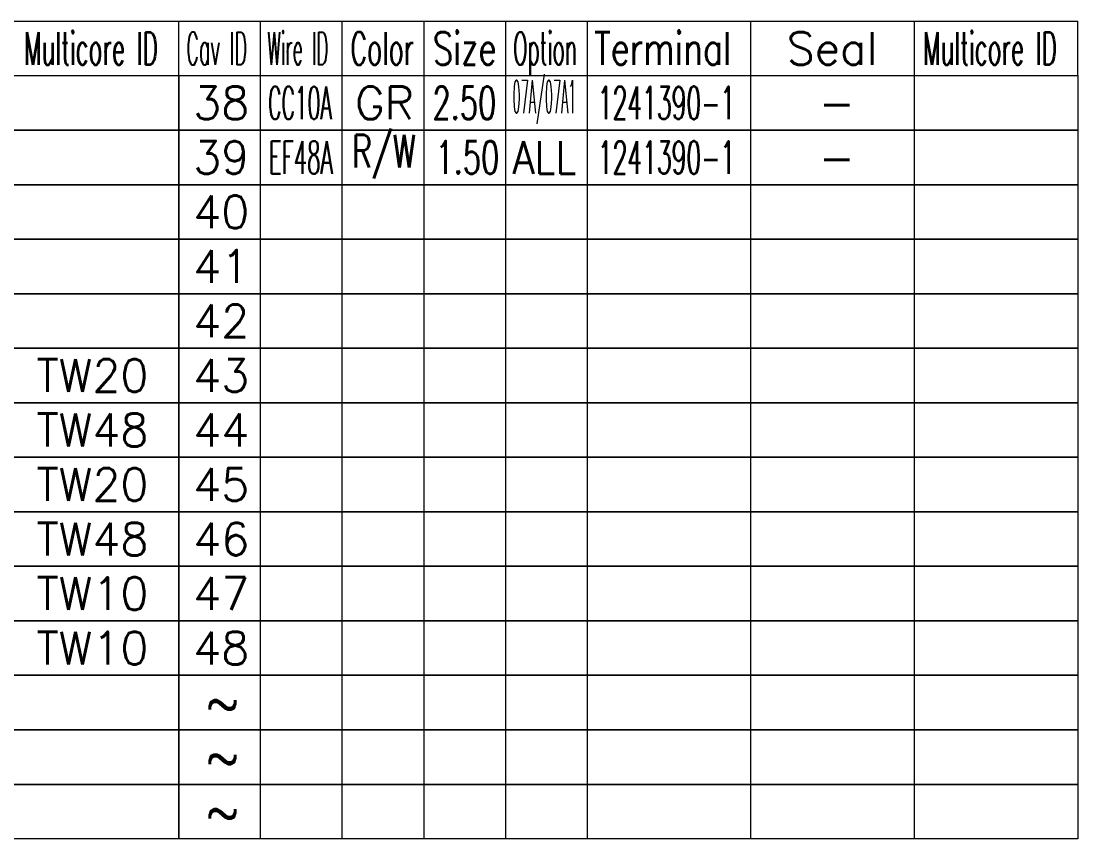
# Model space of a CAD drawing. Header units: inches. Extents: x 47316 to 59086, y 3141 to 11743.
# Drawn here: x 50776.3 to 50873.3, y 5872.6 to 5947.6 of the extents above; entities that cross this region are included whole.
import ezdxf

# ---------------------------------------------------------------- set-up
doc = ezdxf.new("R2010")
doc.units = ezdxf.units.IN
doc.header["$MEASUREMENT"] = 0
doc.styles.get("Standard").update_dxf_attribs({"font": ''})
doc.styles.get('Standard').set_extended_font_data('SimSun')

msp = doc.modelspace()

# ---------------------------------------------------------------- linework, layer by layer
at = {"color": 0, "linetype": 'Continuous', "lineweight": 15}
for p, q in [((50543.26, 5947.605), (50873.26, 5947.605)), ((50543.26, 5942.605), (50873.26, 5942.605))]:
    msp.add_line(p, q, dxfattribs=at)
at = {"color": 7, "linetype": 'Continuous', "lineweight": 15}
for p, q in [((50790.76, 5942.605), (50790.76, 5947.605)), ((50798.26, 5942.605), (50798.26, 5947.605)), ((50805.76, 5942.605), (50805.76, 5947.605)), ((50813.26, 5942.605), (50813.26, 5947.605)), ((50820.76, 5942.605), (50820.76, 5947.605)), ((50828.26, 5942.605), (50828.26, 5947.605)), ((50843.26, 5942.605), (50843.26, 5947.605)), ((50858.26, 5942.605), (50858.26, 5947.605)), ((50873.26, 5942.605), (50873.26, 5947.605))]:
    msp.add_line(p, q, dxfattribs=at)
at = {"color": 102, "linetype": 'Continuous', "lineweight": 15}
for p, q in [((50798.26, 5937.605), (50798.26, 5942.605)), ((50805.76, 5937.605), (50805.76, 5942.605)), ((50813.26, 5937.605), (50813.26, 5942.605)), ((50820.76, 5937.605), (50820.76, 5942.605)), ((50828.26, 5937.605), (50828.26, 5942.605)), ((50843.26, 5937.605), (50843.26, 5942.605)), ((50858.26, 5937.605), (50858.26, 5942.605)), ((50798.26, 5932.605), (50798.26, 5937.605)), ((50805.76, 5932.605), (50805.76, 5937.605)), ((50813.26, 5932.605), (50813.26, 5937.605)), ((50820.76, 5932.605), (50820.76, 5937.605)), ((50828.26, 5932.605), (50828.26, 5937.605)), ((50843.26, 5932.605), (50843.26, 5937.605)), ((50858.26, 5932.605), (50858.26, 5937.605)), ((50798.26, 5927.605), (50798.26, 5932.605)), ((50805.76, 5927.605), (50805.76, 5932.605)), ((50813.26, 5927.605), (50813.26, 5932.605)), ((50820.76, 5927.605), (50820.76, 5932.605)), ((50828.26, 5927.605), (50828.26, 5932.605)), ((50843.26, 5927.605), (50843.26, 5932.605)), ((50858.26, 5927.605), (50858.26, 5932.605)), ((50798.26, 5922.605), (50798.26, 5927.605)), ((50805.76, 5922.605), (50805.76, 5927.605)), ((50813.26, 5922.605), (50813.26, 5927.605)), ((50820.76, 5922.605), (50820.76, 5927.605)), ((50828.26, 5922.605), (50828.26, 5927.605)), ((50843.26, 5922.605), (50843.26, 5927.605)), ((50858.26, 5922.605), (50858.26, 5927.605)), ((50798.26, 5917.605), (50798.26, 5922.605)), ((50805.76, 5917.605), (50805.76, 5922.605)), ((50813.26, 5917.605), (50813.26, 5922.605)), ((50820.76, 5917.605), (50820.76, 5922.605)), ((50828.26, 5917.605), (50828.26, 5922.605)), ((50843.26, 5917.605), (50843.26, 5922.605)), ((50858.26, 5917.605), (50858.26, 5922.605)), ((50798.26, 5912.605), (50798.26, 5917.605)), ((50805.76, 5912.605), (50805.76, 5917.605)), ((50813.26, 5912.605), (50813.26, 5917.605)), ((50820.76, 5912.605), (50820.76, 5917.605)), ((50828.26, 5912.605), (50828.26, 5917.605)), ((50843.26, 5912.605), (50843.26, 5917.605)), ((50858.26, 5912.605), (50858.26, 5917.605)), ((50798.26, 5907.605), (50798.26, 5912.605)), ((50805.76, 5907.605), (50805.76, 5912.605)), ((50813.26, 5907.605), (50813.26, 5912.605)), ((50820.76, 5907.605), (50820.76, 5912.605)), ((50828.26, 5907.605), (50828.26, 5912.605)), ((50843.26, 5907.605), (50843.26, 5912.605)), ((50858.26, 5907.605), (50858.26, 5912.605)), ((50798.26, 5902.605), (50798.26, 5907.605)), ((50805.76, 5902.605), (50805.76, 5907.605)), ((50813.26, 5902.605), (50813.26, 5907.605)), ((50820.76, 5902.605), (50820.76, 5907.605)), ((50828.26, 5902.605), (50828.26, 5907.605)), ((50843.26, 5902.605), (50843.26, 5907.605)), ((50858.26, 5902.605), (50858.26, 5907.605)), ((50798.26, 5897.605), (50798.26, 5902.605)), ((50805.76, 5897.605), (50805.76, 5902.605)), ((50813.26, 5897.605), (50813.26, 5902.605)), ((50820.76, 5897.605), (50820.76, 5902.605)), ((50828.26, 5897.605), (50828.26, 5902.605)), ((50843.26, 5897.605), (50843.26, 5902.605)), ((50858.26, 5897.605), (50858.26, 5902.605)), ((50798.26, 5892.605), (50798.26, 5897.605)), ((50805.76, 5892.605), (50805.76, 5897.605)), ((50813.26, 5892.605), (50813.26, 5897.605)), ((50820.76, 5892.605), (50820.76, 5897.605)), ((50828.26, 5892.605), (50828.26, 5897.605)), ((50843.26, 5892.605), (50843.26, 5897.605)), ((50858.26, 5892.605), (50858.26, 5897.605)), ((50798.26, 5887.605), (50798.26, 5892.605)), ((50805.76, 5887.605), (50805.76, 5892.605)), ((50813.26, 5887.605), (50813.26, 5892.605)), ((50820.76, 5887.605), (50820.76, 5892.605)), ((50828.26, 5887.605), (50828.26, 5892.605)), ((50843.26, 5887.605), (50843.26, 5892.605)), ((50858.26, 5887.605), (50858.26, 5892.605)), ((50798.26, 5882.605), (50798.26, 5887.605)), ((50805.76, 5882.605), (50805.76, 5887.605)), ((50813.26, 5882.605), (50813.26, 5887.605)), ((50820.76, 5882.605), (50820.76, 5887.605)), ((50828.26, 5882.605), (50828.26, 5887.605)), ((50843.26, 5882.605), (50843.26, 5887.605)), ((50858.26, 5882.605), (50858.26, 5887.605)), ((50798.26, 5877.605), (50798.26, 5882.605)), ((50805.76, 5877.605), (50805.76, 5882.605)), ((50813.26, 5877.605), (50813.26, 5882.605)), ((50820.76, 5877.605), (50820.76, 5882.605)), ((50828.26, 5877.605), (50828.26, 5882.605)), ((50843.26, 5877.605), (50843.26, 5882.605)), ((50858.26, 5877.605), (50858.26, 5882.605)), ((50798.26, 5872.605), (50798.26, 5877.605)), ((50805.76, 5872.605), (50805.76, 5877.605)), ((50813.26, 5872.605), (50813.26, 5877.605)), ((50820.76, 5872.605), (50820.76, 5877.605)), ((50828.26, 5872.605), (50828.26, 5877.605)), ((50843.26, 5872.605), (50843.26, 5877.605)), ((50858.26, 5872.605), (50858.26, 5877.605))]:
    msp.add_line(p, q, dxfattribs=at)
at = {"color": 0, "linetype": 'Continuous', "lineweight": 15}
for points in [[(50708.26, 5937.605), (50708.26, 5942.605), (50790.76, 5942.605), (50790.76, 5937.605)], [(50790.76, 5937.605), (50790.76, 5942.605), (50873.26, 5942.605), (50873.26, 5937.605)], [(50708.26, 5932.605), (50708.26, 5937.605), (50790.76, 5937.605), (50790.76, 5932.605)], [(50790.76, 5932.605), (50790.76, 5937.605), (50873.26, 5937.605), (50873.26, 5932.605)], [(50708.26, 5927.605), (50708.26, 5932.605), (50790.76, 5932.605), (50790.76, 5927.605)], [(50790.76, 5927.605), (50790.76, 5932.605), (50873.26, 5932.605), (50873.26, 5927.605)], [(50708.26, 5922.605), (50708.26, 5927.605), (50790.76, 5927.605), (50790.76, 5922.605)], [(50790.76, 5922.605), (50790.76, 5927.605), (50873.26, 5927.605), (50873.26, 5922.605)], [(50708.26, 5917.605), (50708.26, 5922.605), (50790.76, 5922.605), (50790.76, 5917.605)], [(50790.76, 5917.605), (50790.76, 5922.605), (50873.26, 5922.605), (50873.26, 5917.605)], [(50708.26, 5912.605), (50708.26, 5917.605), (50790.76, 5917.605), (50790.76, 5912.605)], [(50790.76, 5912.605), (50790.76, 5917.605), (50873.26, 5917.605), (50873.26, 5912.605)], [(50708.26, 5907.605), (50708.26, 5912.605), (50790.76, 5912.605), (50790.76, 5907.605)], [(50790.76, 5907.605), (50790.76, 5912.605), (50873.26, 5912.605), (50873.26, 5907.605)], [(50708.26, 5902.605), (50708.26, 5907.605), (50790.76, 5907.605), (50790.76, 5902.605)], [(50790.76, 5902.605), (50790.76, 5907.605), (50873.26, 5907.605), (50873.26, 5902.605)], [(50708.26, 5897.605), (50708.26, 5902.605), (50790.76, 5902.605), (50790.76, 5897.605)], [(50790.76, 5897.605), (50790.76, 5902.605), (50873.26, 5902.605), (50873.26, 5897.605)], [(50708.26, 5892.605), (50708.26, 5897.605), (50790.76, 5897.605), (50790.76, 5892.605)], [(50790.76, 5892.605), (50790.76, 5897.605), (50873.26, 5897.605), (50873.26, 5892.605)], [(50708.26, 5887.605), (50708.26, 5892.605), (50790.76, 5892.605), (50790.76, 5887.605)], [(50790.76, 5887.605), (50790.76, 5892.605), (50873.26, 5892.605), (50873.26, 5887.605)], [(50708.26, 5882.605), (50708.26, 5887.605), (50790.76, 5887.605), (50790.76, 5882.605)], [(50790.76, 5882.605), (50790.76, 5887.605), (50873.26, 5887.605), (50873.26, 5882.605)], [(50708.26, 5877.605), (50708.26, 5882.605), (50790.76, 5882.605), (50790.76, 5877.605)], [(50790.76, 5877.605), (50790.76, 5882.605), (50873.26, 5882.605), (50873.26, 5877.605)], [(50708.26, 5872.605), (50708.26, 5877.605), (50790.76, 5877.605), (50790.76, 5872.605)], [(50790.76, 5872.605), (50790.76, 5877.605), (50873.26, 5877.605), (50873.26, 5872.605)]]:
    msp.add_lwpolyline(points, close=True, dxfattribs=at)

# ---------------------------------------------------------------- texts
at = {"color": 7, "linetype": 'Continuous', "lineweight": 15, "char_height": 3, "attachment_point": 1}
for s, insert, width in [('\\Fromans.shx;\\W0.5185185185;\\T1.0000000000;\\o\\lMulticore ID', (50776.556, 5946.605), 14), ('\\Fromans.shx;\\W0.4292452830;\\T1.0000000000;\\o\\lCav ID', (50791.444, 5946.605), 6.5), ('\\Fromans.shx;\\W0.4026548673;\\T1.0000000000;\\o\\lWire ID', (50798.875, 5946.605), 6.5), ('\\Fromans.shx;\\W0.5687500000;\\T1.0000000000;\\o\\lColor', (50806.503, 5946.605), 6.5), ('\\Fromans.shx;\\W0.7222222222;\\T1.0000000000;\\o\\lSize', (50814.069, 5946.605), 6.5), ('\\Fromans.shx;\\W0.4595959596;\\T1.0000000000;\\o\\lOption', (50821.457, 5946.605), 6.5), ('\\Fromans.shx;\\W0.7480916031;\\T1.0000000000;\\o\\lTerminal', (50828.866, 5946.605), 14), ('\\Fromans.shx;\\W1.0000000000;\\T1.0000000000;\\o\\lSeal', (50846.545, 5946.605), 9.28571), ('\\Fromans.shx;\\W0.5185185185;\\T1.0000000000;\\o\\lMulticore ID', (50859.056, 5946.605), 14), ('\\Fromans.shx;\\W1.0000000000;\\T1.0000000000;\\o\\l38', (50792.081, 5941.605), 5.71429), ('\\Fromans.shx;\\W1.0000000000;\\T1.0000000000;\\o\\l39', (50792.081, 5936.605), 5.71429), ('\\Fromans.shx;\\W1.0000000000;\\T1.0000000000;\\o\\l40', (50792.081, 5931.605), 5.71429), ('\\Fromans.shx;\\W1.0000000000;\\T1.0000000000;\\o\\l41', (50792.081, 5926.605), 5.71429), ('\\Fromans.shx;\\W1.0000000000;\\T1.0000000000;\\o\\l42', (50792.081, 5921.605), 5.71429), ('\\Fromans.shx;\\W1.0000000000;\\T1.0000000000;\\o\\l43', (50792.081, 5916.605), 5.71429), ('\\Fromans.shx;\\W1.0000000000;\\T1.0000000000;\\o\\l44', (50792.081, 5911.605), 5.71429), ('\\Fromans.shx;\\W1.0000000000;\\T1.0000000000;\\o\\l45', (50792.081, 5906.605), 5.71429), ('\\Fromans.shx;\\W1.0000000000;\\T1.0000000000;\\o\\l46', (50792.081, 5901.605), 5.71429), ('\\Fromans.shx;\\W1.0000000000;\\T1.0000000000;\\o\\l47', (50792.081, 5896.605), 5.71429), ('\\Fromans.shx;\\W1.0000000000;\\T1.0000000000;\\o\\l48', (50792.081, 5891.605), 5.71429), ('\\Fromans.shx;\\W1.0000000000;\\T1.0000000000;\\o\\l~', (50793.224, 5886.605), 3.71429), ('\\Fromans.shx;\\W1.0000000000;\\T1.0000000000;\\o\\l~', (50793.224, 5881.605), 3.71429), ('\\Fromans.shx;\\W1.0000000000;\\T1.0000000000;\\o\\l~', (50793.224, 5876.605), 3.71429)]:
    msp.add_mtext(s, dxfattribs=dict(at, insert=insert, width=width))
at = {"color": 140, "linetype": 'Continuous', "lineweight": 15, "char_height": 3, "attachment_point": 1}
for s, insert, width in [('\\Fromans.shx;\\W0.2879746835;\\T1.0000000000;\\o\\l07A/07A1', (50821.383, 5942.176), 6.5), ('\\Fromans.shx;\\W1.0000000000;\\T1.0000000000;\\o\\lGR', (50806.938, 5941.605), 6), ('\\Fromans.shx;\\W1.0000000000;\\T1.0000000000;\\o\\l-', (50849.474, 5941.605), 3.71429), ('\\Fromans.shx;\\W0.6791044776;\\T1.0000000000;\\o\\lR/W', (50806.648, 5937.176), 6.5), ('\\Fromans.shx;\\W0.8750000000;\\T1.0000000000;\\o\\lALL', (50821.385, 5936.605), 6.5), ('\\Fromans.shx;\\W1.0000000000;\\T1.0000000000;\\o\\l-', (50849.474, 5936.605), 3.71429)]:
    msp.add_mtext(s, dxfattribs=dict(at, insert=insert, width=width))
at = {"color": 21, "linetype": 'Continuous', "lineweight": 15, "char_height": 3, "attachment_point": 1}
for s, insert, width in [('\\Fromans.shx;\\W0.4550000000;\\T1.0000000000;\\o\\lCC10A', (50798.955, 5941.605), 6.5), ('\\Fromans.shx;\\W0.6500000000;\\T1.0000000000;\\o\\l2.50', (50814.038, 5941.605), 6.5), ('\\Fromans.shx;\\W0.5268817204;\\T1.0000000000;\\o\\l1241390-1', (50829.211, 5941.605), 14), ('\\Fromans.shx;\\W0.4789473684;\\T1.0000000000;\\o\\lEF48A', (50799.033, 5936.605), 6.5), ('\\Fromans.shx;\\W0.6500000000;\\T1.0000000000;\\o\\l1.50', (50814.317, 5936.605), 6.5), ('\\Fromans.shx;\\W0.5268817204;\\T1.0000000000;\\o\\l1241390-1', (50829.211, 5936.605), 14), ('\\Fromans.shx;\\W1.0000000000;\\T1.0000000000;\\o\\lTW20', (50777.688, 5916.605), 11.42857), ('\\Fromans.shx;\\W1.0000000000;\\T1.0000000000;\\o\\lTW48', (50777.688, 5911.605), 11.42857), ('\\Fromans.shx;\\W1.0000000000;\\T1.0000000000;\\o\\lTW20', (50777.688, 5906.605), 11.42857), ('\\Fromans.shx;\\W1.0000000000;\\T1.0000000000;\\o\\lTW48', (50777.688, 5901.605), 11.42857), ('\\Fromans.shx;\\W1.0000000000;\\T1.0000000000;\\o\\lTW10', (50777.688, 5896.605), 11.42857), ('\\Fromans.shx;\\W1.0000000000;\\T1.0000000000;\\o\\lTW10', (50777.688, 5891.605), 11.42857)]:
    msp.add_mtext(s, dxfattribs=dict(at, insert=insert, width=width))

doc.saveas('drawing.dxf')
